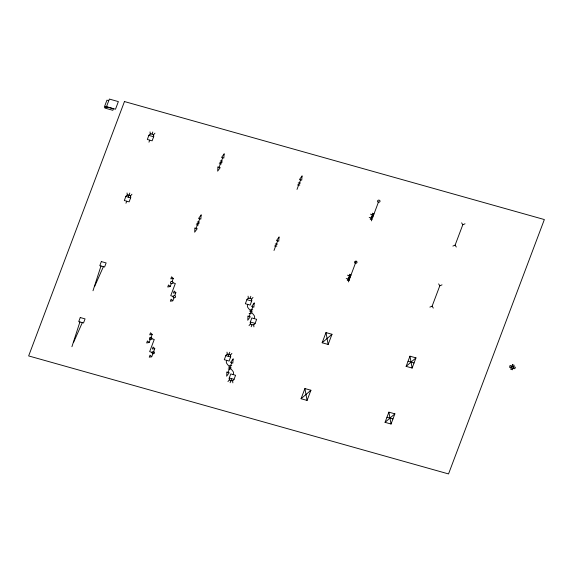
<?xml version="1.0" encoding="UTF-8"?>
<svg xmlns="http://www.w3.org/2000/svg" width="573" height="573" viewBox="0 0 573 573"><rect width="100%" height="100%" fill="white"/><g stroke="black" fill="none" stroke-linecap="round" stroke-linejoin="round"><path stroke-width="0.86" d="M349.222 279.373L348.95 280.433A1.282 1.089 1.9 0 1 348.004 279.03L346.214 278.535M350.49 276L350.225 277.06A1.282 1.089 1.9 0 1 349.272 275.656L347.474 275.19M71.919 346.708L79.919 321.947M92.998 290.747L100.998 265.987M125.859 196.46L124.327 200.529L129.126 201.875L130.658 197.807A2.521 2.142 1.9 0 0 129.025 195.099A2.521 2.142 1.9 0 0 125.859 196.46L130.658 197.807M152.024 134.046A2.521 2.142 1.9 0 0 148.858 135.407L147.325 139.483L152.124 140.829L153.657 136.761A2.521 2.142 1.9 0 0 152.024 134.046L152.798 132.012M125.96 203.236L126.726 201.202M128.259 197.133L129.806 193.058M148.959 142.19L149.725 140.156M149.116 342.525L147.426 340.921L146.659 342.955L149.116 342.525L152.182 334.381L150.491 332.784L149.725 334.818L152.182 334.381M170.195 286.557L168.505 284.96L167.739 286.994L170.195 286.557L171.348 283.506M172.115 281.472L173.261 278.421L171.571 276.816L170.804 278.85L173.261 278.421M196.095 228.369L199.705 218.793M219.087 167.323L222.696 157.747M151.716 356.757L150.026 355.153L149.259 357.187L151.716 356.757L154.782 348.613L153.091 347.016L152.325 349.05L154.782 348.613M172.795 300.789L171.105 299.192L170.339 301.226L172.795 300.789L173.948 297.738M174.715 295.704L175.861 292.653L174.171 291.048L173.404 293.089L175.861 292.653M225.819 355.632L224.287 359.701L229.078 361.047L230.618 356.979A2.521 2.142 1.9 0 0 228.985 354.272A2.521 2.142 1.9 0 0 225.819 355.632L230.618 356.979M250.057 298.311A2.521 2.142 1.9 0 0 246.891 299.672L245.359 303.74L250.157 305.087L251.69 301.018A2.521 2.142 1.9 0 0 250.057 298.311L250.838 296.27M226.686 360.374L226.478 360.926A3.782 3.216 1.9 0 0 226.944 363.712L232.91 371.254A3.782 3.216 1.9 0 1 233.383 374.04L233.175 374.592M228.219 356.306L229.759 352.23M247.758 304.413L247.55 304.965A3.782 3.216 1.9 0 0 248.023 307.751L253.989 315.293A3.782 3.216 1.9 0 1 254.462 318.079L254.254 318.631M228.083 372.386L231.693 362.809M249.162 316.425L252.772 306.849M274.001 250.473L277.611 240.896M297 189.419L300.603 179.843M229.243 377.987L230.776 373.918L235.575 375.265L234.042 379.333A2.521 2.142 1.9 0 1 230.876 380.694A2.521 2.142 1.9 0 1 229.243 377.987L234.042 379.333M251.955 324.733A2.521 2.142 1.9 0 1 250.322 322.026L251.855 317.958L256.654 319.304L255.121 323.373A2.521 2.142 1.9 0 1 251.955 324.733L251.175 326.775M230.102 382.735L231.642 378.66M301.076 398.729L304.908 388.558L310.91 390.242L307.078 400.42L301.076 398.729L310.91 390.242M322.155 342.769L325.987 332.591L331.989 334.281L328.157 344.452L322.155 342.769L331.989 334.281M348.391 281.923L356.198 261.195M371.383 220.877L378.431 202.169M385.056 422.33L388.888 412.159L394.883 413.842L391.051 424.02L385.056 422.33L394.883 413.842M406.135 366.369L409.967 356.191L415.962 357.881L412.13 368.052L406.135 366.369L415.962 357.881M429.886 307.121L432.128 306.161L439.792 285.812L442.034 284.853M452.885 246.075L455.12 245.115L462.791 224.759L465.025 223.799M513.114 368.274L513.68 366.77M94.531 286.672L103.398 266.66M73.459 342.64L82.319 322.62M349.981 276.995L351.005 275.004A1.282 1.089 1.9 0 0 349.272 275.656M348.706 280.369L349.731 278.378A1.282 1.089 1.9 0 0 348.004 279.03M153.406 134.992L154.954 133.187M130.415 196.038L131.955 194.24M251.447 299.249L252.994 297.444M249.026 325.593L250.573 323.795M230.367 355.21L231.915 353.412M227.947 381.561L229.494 379.756M371.49 216.05L372.522 215.72M370.23 219.395L371.261 219.065M348.57 277.088L349.602 276.752M347.267 280.426L348.298 280.097M220.276 160.927L222.582 161.049M219.774 162.352L222.08 162.481M219.251 163.735L221.558 163.864M298.232 182.894L300.539 183.023M297.487 184.979L299.794 185.1M197.284 221.973L199.583 222.102M196.783 223.406L199.082 223.527M196.26 224.788L198.566 224.91M275.241 243.948L277.54 244.069M274.496 246.025L276.795 246.154M250.458 309.728L252.765 309.85M249.849 311.461L252.149 311.583M249.119 313.395L251.418 313.524M229.429 365.56L231.736 365.689M228.77 367.422L231.069 367.544M228.197 368.933L230.504 369.055M108.748 100.662L106.95 100.16L104.343 107.072L106.141 107.581L109.371 99.072L118.367 101.6L115.495 109.228L106.492 106.7M148.858 135.407L153.657 136.761M370.466 214.144L372.3 214.653A1.354 1.153 1.9 0 1 374.004 213.922M369.205 217.489L371.039 218.005A1.354 1.153 1.9 0 1 372.744 217.274M511.89 366.24L513.58 366.713M246.891 299.672L251.69 301.018M172.931 282.826L175.331 283.499L170.733 295.711L173.132 296.384M408.048 361.284L414.05 362.967M250.322 322.026L255.121 323.373M151.852 338.786L154.252 339.467L149.653 351.672L152.053 352.345M386.968 417.244L392.971 418.927M372.557 213.149L373.102 213.937M371.297 216.501L371.841 217.282M349.566 274.202L350.11 274.99M348.305 277.547L348.85 278.335M461.63 222.847L462.791 224.759M455.12 245.115L456.28 247.027M438.639 283.893L439.792 285.812M432.128 306.161L433.281 308.081M409.967 356.191L412.13 368.052M388.888 412.159L391.051 424.02M325.987 332.591L328.157 344.452M304.908 388.558L307.078 400.42M253.703 324.683L253.932 326.875M248.088 296.162L248.31 298.361M232.631 380.644L232.853 382.843M227.008 352.13L227.23 354.322M150.047 131.905L150.269 134.103M127.056 192.958L127.278 195.149M371.92 219.459A1.354 1.153 1.9 0 1 371.039 218.005M373.181 216.114A1.354 1.153 1.9 0 1 372.3 214.653M194.963 228.054L194.648 232.201L197.227 228.691L194.963 228.054M201.144 214.961L200.829 219.115L198.573 218.478L201.144 214.961M217.962 167.001L217.647 171.155L220.218 167.638L217.962 167.001M224.143 153.915L223.828 158.062L221.565 157.425L224.143 153.915M226.951 372.07L226.643 376.217L229.214 372.701L226.951 372.07M233.132 358.977L232.817 363.124L230.561 362.494L233.132 358.977M248.03 316.11L247.722 320.257L250.294 316.74L248.03 316.11M254.211 303.017L253.896 307.164L251.64 306.526L254.211 303.017M279.051 237.064L278.743 241.212L276.48 240.574L279.051 237.064M302.05 176.011L301.735 180.158L299.478 179.528L302.05 176.011M105.532 106.564L104.952 108.089L112.831 110.303L113.404 108.777L105.532 106.564M124.463 101.55L28.65 355.926L448.537 473.928L544.35 219.552L124.463 101.55M80.256 317.542L78.723 321.611L83.522 322.964L85.055 318.889L80.256 317.542M101.335 261.582L99.802 265.65L104.601 266.997L106.134 262.928L101.335 261.582M510.085 365.76L509.519 367.257L514.805 368.747L515.371 367.25L510.085 365.76M512.455 364.743L510.744 369.291L512.434 369.764L514.146 365.216L512.455 364.743M355.131 263.1A1.261 1.074 1.9 0 0 357.072 262.276A1.261 1.074 1.9 0 0 355.246 261.252A1.261 1.074 1.9 0 0 355.131 263.1M378.087 202.018A1.246 1.06 1.9 0 0 380.049 201.273A1.246 1.06 1.9 0 0 378.295 200.192A1.246 1.06 1.9 0 0 378.087 202.018M152.561 353.577A1.261 1.074 1.9 0 0 154.509 352.753A1.261 1.074 1.9 0 0 152.683 351.722A1.261 1.074 1.9 0 0 152.561 353.577M149.961 339.345A1.261 1.074 1.9 0 0 151.909 338.521A1.261 1.074 1.9 0 0 150.083 337.49A1.261 1.074 1.9 0 0 149.961 339.345M173.598 297.588A1.261 1.074 1.9 0 0 175.582 296.835A1.261 1.074 1.9 0 0 173.805 295.74A1.261 1.074 1.9 0 0 173.598 297.588M170.998 283.356A1.261 1.074 1.9 0 0 172.982 282.604A1.261 1.074 1.9 0 0 171.205 281.508A1.261 1.074 1.9 0 0 170.998 283.356"/></g></svg>
